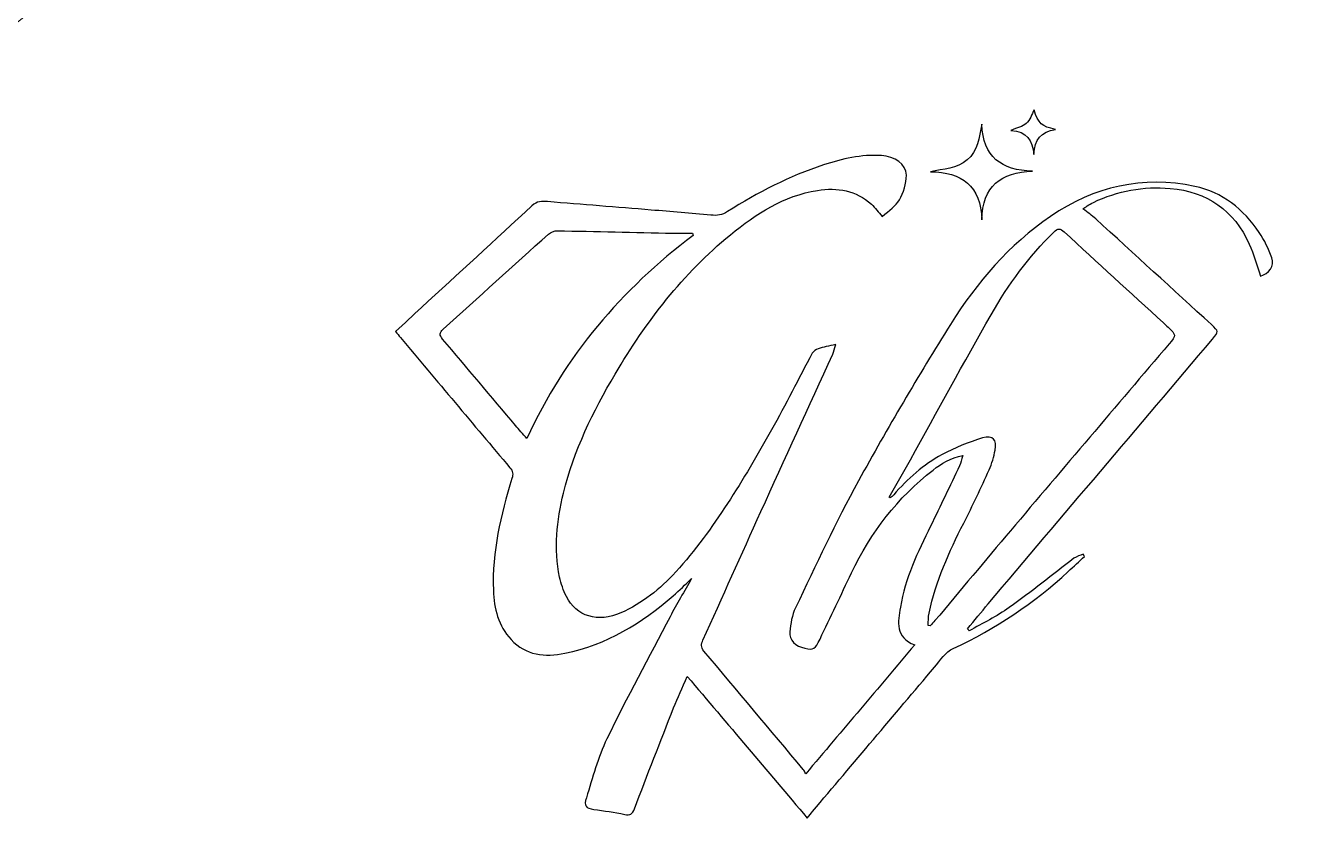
# Model space of a CAD drawing. Header units: millimetres. Extents: x -576 to 618, y 160 to 343.
# Drawn here: x 21.78 to 52.2, y 283 to 302.5 of the extents above; entities that cross this region are included whole.
import ezdxf

# ---------------------------------------------------------------- set-up
doc = ezdxf.new("R2010")
doc.units = ezdxf.units.MM
doc.header["$MEASUREMENT"] = 0
doc.layers.add('Layer 1', color=7, linetype='Continuous')

msp = doc.modelspace()

# ---------------------------------------------------------------- linework, layer by layer
at = {"layer": 'Layer 1', "color": 250, "lineweight": 18}
msp.add_open_spline([(23.5217, 303.3001), (23.5217, 303.3001), (57.3517, 303.3001), (57.3517, 303.3001), (58.9957, 303.3001), (60.3367, 301.9591), (60.3367, 300.3151), (60.3367, 300.3151), (60.3367, 266.4851), (60.3367, 266.4851), (60.3367, 264.8411), (58.9957, 263.5001), (57.3517, 263.5001), (57.3517, 263.5001), (23.5217, 263.5001), (23.5217, 263.5001), (21.8777, 263.5001), (20.5367, 264.8411), (20.5367, 266.4851), (20.5367, 266.4851), (20.5367, 300.3151), (20.5367, 300.3151), (20.5367, 301.9591), (21.8777, 303.3001), (23.5217, 303.3001)], degree=3, knots=[0, 0, 0, 0, 0.125, 0.125, 0.125, 0.25, 0.25, 0.25, 0.375, 0.375, 0.375, 0.5, 0.5, 0.5, 0.625, 0.625, 0.625, 0.75, 0.75, 0.75, 0.875, 0.875, 0.875, 1, 1, 1, 1], dxfattribs=at)
at = {"layer": 'Layer 1', "color": 230}
for points, knots in [([(45.8462, 300.4877), (45.9454, 300.1661), (46.0284, 300.0897), (46.3585, 300.0245), (46.0215, 299.9704), (45.8481, 299.7792), (45.8424, 299.4282), (45.805, 299.7511), (45.678, 299.9851), (45.2945, 300.0004), (45.4393, 300.0631), (45.5744, 300.0881), (45.6593, 300.167), (45.7482, 300.2494), (45.7885, 300.3836), (45.8462, 300.4877)], [0, 0, 0, 0, 0.2, 0.2, 0.2, 0.4, 0.4, 0.4, 0.6, 0.6, 0.6, 0.8, 0.8, 0.8, 1, 1, 1, 1]), ([(45.8093, 299.0265), (45.058, 298.9983), (44.614, 298.6745), (44.5991, 297.8657), (44.5722, 298.6783), (44.1223, 299.0021), (43.3719, 299.0136), (43.6823, 299.082), (44.0034, 299.0839), (44.2521, 299.2951), (44.507, 299.5119), (44.526, 299.8279), (44.6006, 300.1459), (44.6265, 299.3678), (45.0649, 299.0449), (45.8093, 299.0265)], [0, 0, 0, 0, 0.2, 0.2, 0.2, 0.4, 0.4, 0.4, 0.6, 0.6, 0.6, 0.8, 0.8, 0.8, 1, 1, 1, 1]), ([(51.2465, 296.5233), (51.157, 296.7854), (51.0911, 297.045), (50.9819, 297.2846), (50.6147, 298.0918), (49.9751, 298.5398), (49.0958, 298.6156), (48.459, 298.6706), (47.8424, 298.5566), (47.2605, 298.2824), (47.2093, 298.2584), (47.1619, 298.2268), (47.1133, 298.1982), (47.0986, 298.1894), (47.0855, 298.1785), (47.0125, 298.1257), (47.1251, 298.0385), (47.2262, 297.9697), (47.3157, 297.8884), (48.2368, 297.0484), (49.1566, 296.2069), (50.0762, 295.3648), (50.2555, 295.2004), (50.2549, 295.1991), (50.102, 295.0184), (48.3189, 292.9118), (46.5351, 290.8054), (44.752, 288.6986), (44.586, 288.5021), (44.4228, 288.3033), (44.258, 288.1058), (44.2709, 288.088), (44.2839, 288.0706), (44.297, 288.0528), (44.6178, 288.2375), (44.9554, 288.3978), (45.2546, 288.6116), (45.7801, 288.9863), (46.2808, 289.3954), (46.795, 289.7853), (46.8587, 289.8337), (46.9438, 289.8537), (47.019, 289.8868), (47.0296, 289.8687), (47.0402, 289.8506), (47.0508, 289.8325), (46.9207, 289.712), (46.791, 289.5913), (46.6605, 289.4708), (45.843, 288.7145), (44.932, 288.1021), (43.9176, 287.6353), (43.737, 287.5523), (43.6072, 287.3464), (43.4693, 287.1838), (42.4974, 286.039), (41.5289, 284.8906), (40.5597, 283.7433), (40.5233, 283.7002), (40.4886, 283.6553), (40.4337, 283.5869), (39.4727, 284.7214), (38.5336, 285.8294), (37.5713, 286.9654), (37.4534, 286.6964), (37.3404, 286.4587), (37.2443, 286.2147), (36.9289, 285.4141), (36.6163, 284.6119), (36.3108, 283.8072), (36.263, 283.6808), (36.2122, 283.644), (36.0767, 283.6734), (35.8337, 283.7261), (35.5857, 283.7551), (35.3398, 283.7938), (35.1469, 283.8241), (35.1008, 283.8687), (35.1642, 284.0709), (35.3123, 284.5455), (35.4393, 285.0346), (35.6546, 285.4796), (36.1302, 286.4631), (36.6524, 287.4247), (37.161, 288.3919), (37.3214, 288.6974), (37.4995, 288.9935), (37.674, 289.3017), (37.5223, 289.1598), (37.3825, 289.0213), (37.2347, 288.8914), (36.4823, 288.2309), (35.645, 287.7257), (34.6527, 287.5196), (34.1754, 287.4203), (33.717, 287.4668), (33.3648, 287.8462), (33.0615, 288.1726), (32.9588, 288.5885), (32.9435, 289.0219), (32.9108, 289.9405), (33.1201, 290.8216), (33.3869, 291.6911), (33.4193, 291.7969), (33.4103, 291.8646), (33.3392, 291.9489), (32.4652, 292.9835), (31.595, 294.0216), (30.7242, 295.0587), (30.6884, 295.1015), (30.6549, 295.1461), (30.6116, 295.201), (30.8209, 295.395), (31.0228, 295.5835), (31.2259, 295.7707), (32.1061, 296.5801), (32.9888, 297.387), (33.8643, 298.2016), (33.9816, 298.3108), (34.102, 298.3111), (34.2387, 298.2999), (35.0627, 298.2328), (35.8868, 298.1666), (36.7108, 298.0989), (37.1847, 298.0603), (37.6587, 298.0225), (38.1317, 297.977), (38.2777, 297.9629), (38.4028, 297.977), (38.5332, 298.0603), (39.2512, 298.5201), (40.0062, 298.9073), (40.8187, 299.1744), (41.2671, 299.3217), (41.7229, 299.4297), (42.2025, 299.3982), (42.5227, 299.377), (42.7972, 299.1985), (42.7978, 298.9279), (42.7988, 298.7308), (42.7288, 298.5161), (42.6322, 298.3411), (42.5517, 298.1954), (42.3873, 298.0959), (42.2247, 297.942), (42.1345, 298.0465), (42.0599, 298.1539), (41.9657, 298.2384), (41.5957, 298.5701), (41.155, 298.645), (40.6789, 298.5682), (39.8721, 298.4388), (39.2125, 298.0125), (38.5991, 297.508), (37.4687, 296.5785), (36.5879, 295.4391), (35.849, 294.1844), (35.3214, 293.2884), (34.8668, 292.3594), (34.6171, 291.3426), (34.4549, 290.6808), (34.3866, 290.0132), (34.5245, 289.3389), (34.5573, 289.18), (34.6144, 289.0219), (34.6858, 288.8755), (34.9189, 288.3994), (35.4493, 288.2393), (35.9832, 288.4818), (36.4908, 288.7123), (36.9248, 289.0478), (37.2958, 289.4608), (38.2147, 290.4846), (38.9092, 291.6615), (39.5804, 292.8518), (39.9195, 293.453), (40.2262, 294.0728), (40.5529, 294.6815), (40.5788, 294.7302), (40.6415, 294.7719), (40.6961, 294.7894), (40.8178, 294.8284), (40.9448, 294.8499), (41.1117, 294.8883), (41.0811, 294.7876), (41.0686, 294.719), (41.0402, 294.6575), (40.4702, 293.4048), (39.8961, 292.1539), (39.3273, 290.9005), (38.864, 289.879), (38.4065, 288.8543), (37.9458, 287.8315), (37.9039, 287.7389), (37.8896, 287.6624), (37.9672, 287.5707), (38.7607, 286.6306), (39.5492, 285.6867), (40.3385, 284.7436), (40.3567, 284.7221), (40.3679, 284.6949), (40.3981, 284.6431), (41.2767, 285.683), (42.1301, 286.6931), (42.9975, 287.7195), (42.527, 287.8977), (42.5981, 288.2702), (42.6552, 288.6172), (42.7698, 289.307), (43.0705, 289.9317), (43.3747, 290.5538), (43.6088, 291.0321), (43.839, 291.5127), (44.0681, 291.9935), (44.0999, 292.0608), (44.1145, 292.1367), (44.1463, 292.2375), (43.8493, 292.185), (43.6374, 292.0478), (43.4372, 291.893), (42.5866, 291.2353), (41.9525, 290.4044), (41.4905, 289.4381), (41.2387, 288.9118), (40.9904, 288.3839), (40.7379, 287.8578), (40.6218, 287.615), (40.5832, 287.5941), (40.3728, 287.6397), (40.1545, 287.6861), (39.9997, 287.8331), (40.0178, 288.0306), (40.0353, 288.2247), (40.0699, 288.4297), (40.1532, 288.6028), (40.6418, 289.6191), (41.1117, 290.6465), (41.6549, 291.6331), (42.351, 292.8983), (43.0843, 294.1451), (43.8506, 295.3691), (44.4792, 296.3732), (45.2496, 297.269), (46.2387, 297.9476), (47.2846, 298.6653), (48.4387, 298.9217), (49.6824, 298.6643), (50.3435, 298.5276), (50.8443, 298.1165), (51.2184, 297.5623), (51.3429, 297.3776), (51.444, 297.1704), (51.5183, 296.9601), (51.5863, 296.767), (51.4515, 296.5766), (51.2465, 296.5233)], [0, 0, 0, 0, 0.0117647, 0.0117647, 0.0117647, 0.0235294, 0.0235294, 0.0235294, 0.0352941, 0.0352941, 0.0352941, 0.0470588, 0.0470588, 0.0470588, 0.0588235, 0.0588235, 0.0588235, 0.0705882, 0.0705882, 0.0705882, 0.0823529, 0.0823529, 0.0823529, 0.0941176, 0.0941176, 0.0941176, 0.1058824, 0.1058824, 0.1058824, 0.1176471, 0.1176471, 0.1176471, 0.1294118, 0.1294118, 0.1294118, 0.1411765, 0.1411765, 0.1411765, 0.1529412, 0.1529412, 0.1529412, 0.1647059, 0.1647059, 0.1647059, 0.1764706, 0.1764706, 0.1764706, 0.1882353, 0.1882353, 0.1882353, 0.2, 0.2, 0.2, 0.2117647, 0.2117647, 0.2117647, 0.2235294, 0.2235294, 0.2235294, 0.2352941, 0.2352941, 0.2352941, 0.2470588, 0.2470588, 0.2470588, 0.2588235, 0.2588235, 0.2588235, 0.2705882, 0.2705882, 0.2705882, 0.2823529, 0.2823529, 0.2823529, 0.2941176, 0.2941176, 0.2941176, 0.3058824, 0.3058824, 0.3058824, 0.3176471, 0.3176471, 0.3176471, 0.3294118, 0.3294118, 0.3294118, 0.3411765, 0.3411765, 0.3411765, 0.3529412, 0.3529412, 0.3529412, 0.3647059, 0.3647059, 0.3647059, 0.3764706, 0.3764706, 0.3764706, 0.3882353, 0.3882353, 0.3882353, 0.4, 0.4, 0.4, 0.4117647, 0.4117647, 0.4117647, 0.4235294, 0.4235294, 0.4235294, 0.4352941, 0.4352941, 0.4352941, 0.4470588, 0.4470588, 0.4470588, 0.4588235, 0.4588235, 0.4588235, 0.4705882, 0.4705882, 0.4705882, 0.4823529, 0.4823529, 0.4823529, 0.4941176, 0.4941176, 0.4941176, 0.5058824, 0.5058824, 0.5058824, 0.5176471, 0.5176471, 0.5176471, 0.5294118, 0.5294118, 0.5294118, 0.5411765, 0.5411765, 0.5411765, 0.5529412, 0.5529412, 0.5529412, 0.5647059, 0.5647059, 0.5647059, 0.5764706, 0.5764706, 0.5764706, 0.5882353, 0.5882353, 0.5882353, 0.6, 0.6, 0.6, 0.6117647, 0.6117647, 0.6117647, 0.6235294, 0.6235294, 0.6235294, 0.6352941, 0.6352941, 0.6352941, 0.6470588, 0.6470588, 0.6470588, 0.6588235, 0.6588235, 0.6588235, 0.6705882, 0.6705882, 0.6705882, 0.6823529, 0.6823529, 0.6823529, 0.6941176, 0.6941176, 0.6941176, 0.7058824, 0.7058824, 0.7058824, 0.7176471, 0.7176471, 0.7176471, 0.7294118, 0.7294118, 0.7294118, 0.7411765, 0.7411765, 0.7411765, 0.7529412, 0.7529412, 0.7529412, 0.7647059, 0.7647059, 0.7647059, 0.7764706, 0.7764706, 0.7764706, 0.7882353, 0.7882353, 0.7882353, 0.8, 0.8, 0.8, 0.8117647, 0.8117647, 0.8117647, 0.8235294, 0.8235294, 0.8235294, 0.8352941, 0.8352941, 0.8352941, 0.8470588, 0.8470588, 0.8470588, 0.8588235, 0.8588235, 0.8588235, 0.8705882, 0.8705882, 0.8705882, 0.8823529, 0.8823529, 0.8823529, 0.8941176, 0.8941176, 0.8941176, 0.9058824, 0.9058824, 0.9058824, 0.9176471, 0.9176471, 0.9176471, 0.9294118, 0.9294118, 0.9294118, 0.9411765, 0.9411765, 0.9411765, 0.9529412, 0.9529412, 0.9529412, 0.9647059, 0.9647059, 0.9647059, 0.9764706, 0.9764706, 0.9764706, 0.9882353, 0.9882353, 0.9882353, 1, 1, 1, 1]), ([(37.7079, 297.494), (37.7079, 297.494), (37.6942, 297.5448), (37.6942, 297.5448), (37.5376, 297.5448), (37.3809, 297.5417), (37.2247, 297.5451), (36.3064, 297.5654), (35.3885, 297.5888), (34.4705, 297.6044), (34.3994, 297.6053), (34.3111, 297.572), (34.2577, 297.5245), (33.4191, 296.7707), (32.5859, 296.0107), (31.7482, 295.2559), (31.6568, 295.1736), (31.6493, 295.1155), (31.7308, 295.02), (32.3142, 294.3339), (32.8927, 293.6434), (33.4736, 292.9551), (33.5563, 292.8571), (33.6421, 292.7619), (33.7454, 292.6443), (34.6465, 294.6253), (36.0056, 296.2003), (37.7079, 297.494)], [0, 0, 0, 0, 0.1111111, 0.1111111, 0.1111111, 0.2222222, 0.2222222, 0.2222222, 0.3333333, 0.3333333, 0.3333333, 0.4444444, 0.4444444, 0.4444444, 0.5555556, 0.5555556, 0.5555556, 0.6666667, 0.6666667, 0.6666667, 0.7777778, 0.7777778, 0.7777778, 0.8888889, 0.8888889, 0.8888889, 1, 1, 1, 1]), ([(42.3903, 291.2456), (42.3981, 291.2394), (42.4063, 291.2331), (42.4141, 291.2269), (42.4415, 291.2503), (42.4724, 291.2706), (42.4955, 291.2977), (42.8259, 291.6846), (43.2044, 292.021), (43.6509, 292.2615), (43.9566, 292.4262), (44.2862, 292.5573), (44.6184, 292.6578), (44.864, 292.7314), (44.9675, 292.6126), (44.9167, 292.3685), (44.8833, 292.2091), (44.8405, 292.0475), (44.7738, 291.8996), (44.5801, 291.4715), (44.3819, 291.0446), (44.1673, 290.6265), (43.8147, 289.9389), (43.5039, 289.2368), (43.3417, 288.4771), (43.3211, 288.3816), (43.3241, 288.2812), (43.3164, 288.1829), (43.3164, 288.1829), (43.37, 288.1732), (43.37, 288.1732), (43.4072, 288.2147), (43.445, 288.2553), (43.4805, 288.2977), (44.0814, 289.0135), (44.6796, 289.732), (45.2833, 290.4453), (46.5429, 291.9323), (47.8056, 293.4166), (49.0661, 294.9027), (49.2436, 295.1117), (49.2415, 295.1136), (49.0434, 295.3005), (49.0063, 295.3354), (48.9691, 295.3704), (48.9317, 295.4048), (48.1426, 296.1286), (47.3526, 296.8509), (46.566, 297.5769), (46.4718, 297.664), (46.4097, 297.6693), (46.3133, 297.5739), (45.7227, 296.9857), (45.2306, 296.3208), (44.8203, 295.6004), (44.1669, 294.454), (43.5385, 293.2933), (42.8983, 292.1395), (42.732, 291.8396), (42.5597, 291.5433), (42.3903, 291.2456)], [0, 0, 0, 0, 0.05, 0.05, 0.05, 0.1, 0.1, 0.1, 0.15, 0.15, 0.15, 0.2, 0.2, 0.2, 0.25, 0.25, 0.25, 0.3, 0.3, 0.3, 0.35, 0.35, 0.35, 0.4, 0.4, 0.4, 0.45, 0.45, 0.45, 0.5, 0.5, 0.5, 0.55, 0.55, 0.55, 0.6, 0.6, 0.6, 0.65, 0.65, 0.65, 0.7, 0.7, 0.7, 0.75, 0.75, 0.75, 0.8, 0.8, 0.8, 0.85, 0.85, 0.85, 0.9, 0.9, 0.9, 0.95, 0.95, 0.95, 1, 1, 1, 1])]:
    msp.add_open_spline(points, degree=3, knots=knots, dxfattribs=at)

doc.saveas('drawing.dxf')
